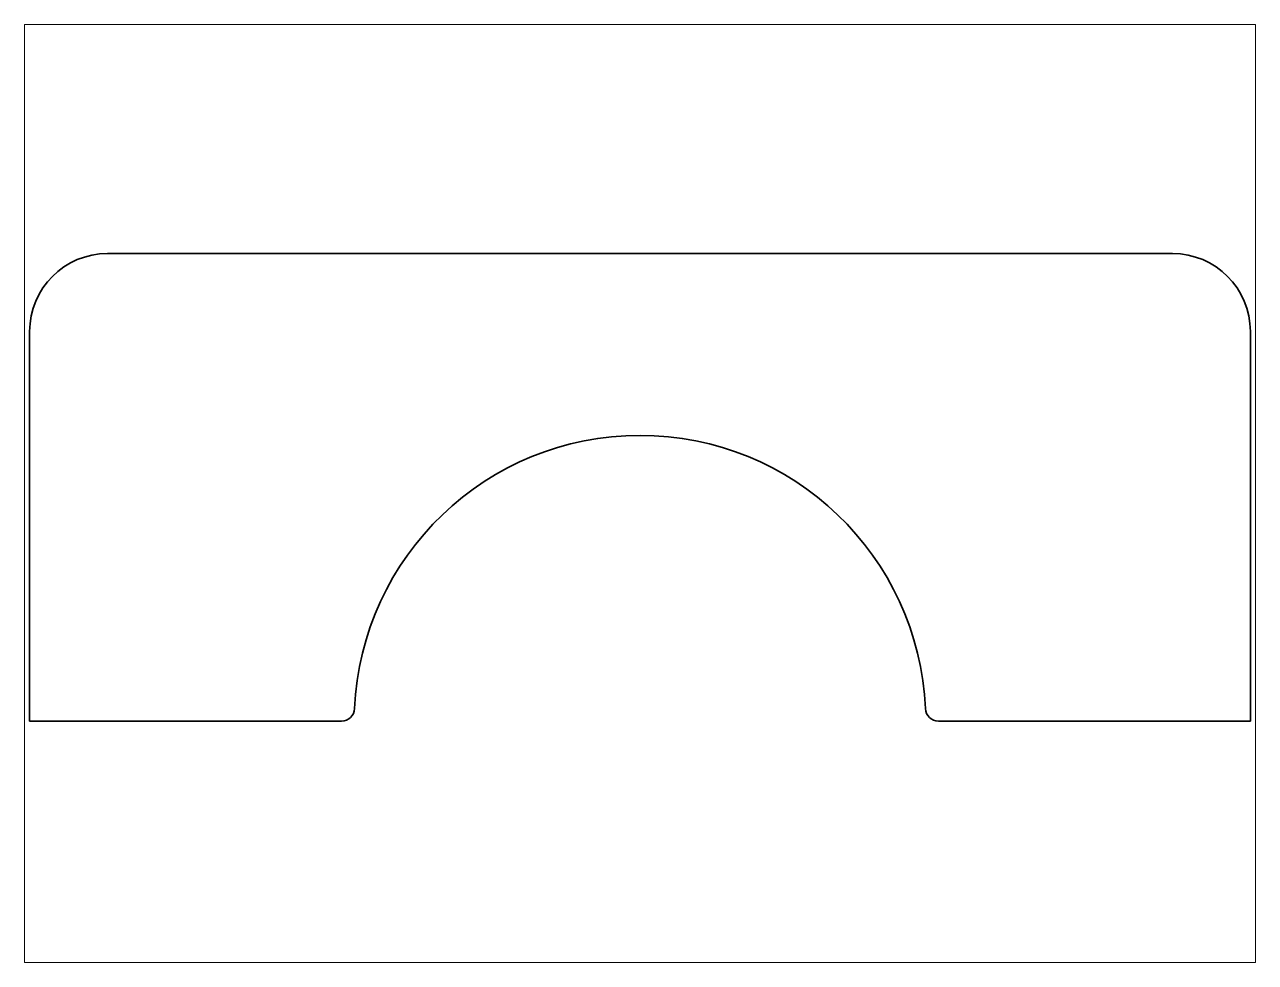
# Paper-space layout 'Layout1' of a CAD drawing. Header units: inches. Extents: x 1.05 to 9.45, y 0.8 to 7.2.
# The model-space entities are those that its viewports show. They can reach past a viewport. Long polylines and large blocks are cut down to what shows.
import ezdxf

# ---------------------------------------------------------------- set-up
doc = ezdxf.new("R2010")
doc.units = ezdxf.units.IN
doc.header["$MEASUREMENT"] = 0
doc.layers.add('SIMUMAK Visible (ISO)', color=7, linetype='Continuous', lineweight=35)

# ---------------------------------------------------------------- blocks, each defined once
blk = doc.blocks.new('SUP')
at = {"layer": 'SIMUMAK Visible (ISO)'}
for p, q in [((3, 18), (14, 18)), ((33, 18), (14, 18)), ((33, 18), (44, 18)), ((0, 15), (0, 0)), ((47, 0), (47, 15)), ((0, 0), (5.2, 0)), ((11.8, 0), (5.2, 0)), ((11.8, 0), (12.011, 0)), ((34.989, 0), (35.2, 0)), ((41.8, 0), (35.2, 0)), ((41.8, 0), (47, 0))]:
    blk.add_line(p, q, dxfattribs=at)
for centre, radius, start, end in [((3, 15), 3, 90, 180), ((44, 15), 3, 0, 90), ((12.011, 0.5), 0.5, 270, 357.5081), ((34.989, 0.5), 0.5, 182.4919, 270)]:
    blk.add_arc(centre, radius, start, end, dxfattribs=at)
at = {"layer": 'SIMUMAK Visible (ISO)', "extrusion": (0, 0, -1)}
blk.add_arc((-23.5, 0), 11, 2.4919, 177.5081, dxfattribs=at)

msp = doc.modelspace()

# ---------------------------------------------------------------- block references
msp.add_blockref('SUP', (0, 0))

psp = doc.layouts.get("Layout1")

# ---------------------------------------------------------------- viewports
at = {"layer": '0'}
psp.add_viewport(center=(5.25, 4), size=(8.4, 6.4), view_center_point=(23.5, 8.7618), view_height=36.103044, dxfattribs=at)

doc.saveas('drawing.dxf')
